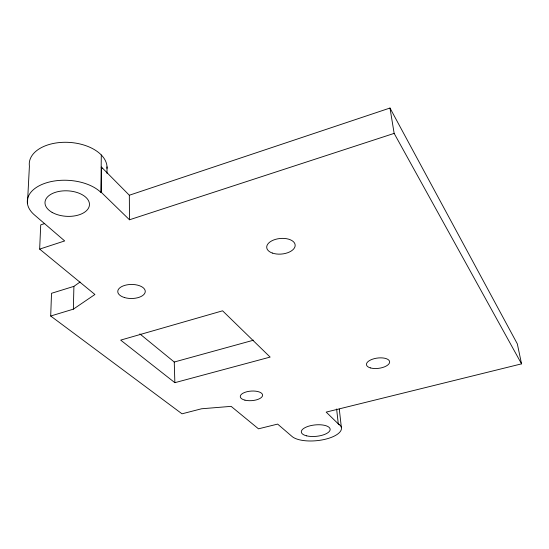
<?xml version="1.0" encoding="UTF-8"?>
<svg xmlns="http://www.w3.org/2000/svg" width="549" height="549" viewBox="0 0 549 549"><rect width="100%" height="100%" fill="white"/><g stroke="black" fill="none" stroke-linecap="round" stroke-linejoin="round"><path stroke-width="0.82" d="M106.98 173.381L107.021 166.875M44.709 223.546L40.722 224.877L39.658 249.102L64.679 240.936L34.45 214.934A39.782 22.79 3.2 0 1 45.272 183.194A39.782 22.79 3.2 0 1 100.913 192.424L101.297 154.962M339.412 424.967L326.181 412.107L521.55 363.857L394.155 133.386L129.482 219.785L101.263 192.308L101.517 167.15L101.174 167.267A39.219 23.216 3.6 0 1 102.313 168.495M73.909 286.358L51.524 293.296L50.693 316.018L73.353 309.162L73.909 286.358L80.092 282.021M27.45 203.61L29.406 166.134A38.938 23.415 3.9 0 1 67.252 142.308A38.938 23.415 3.9 0 1 107 168.392M73.353 309.162L94.915 294.49L39.658 249.102M100.913 192.424L101.263 192.308M101.517 167.15L129.331 195.231L389.982 108.036L517.316 343.846L521.55 363.857M139.844 333.888L174.253 362.024L253.59 340.174M174.857 382.68L270.135 357.083L222.585 310.809L120.677 340.112L174.857 382.68L174.253 362.024M50.693 316.018L182.014 413.816L201.538 408.779L231.122 406.356L258.483 428.824L277.643 424.096L291.999 436.441A25.858 10.246 -5.6 0 0 325.303 439.248A25.858 10.246 -5.6 0 0 339.81 424.871L338.287 423.869L336.626 409.005M389.982 108.036L394.155 133.386M339.289 409.135L341.348 427.369M129.331 195.231L129.482 219.785M52.134 212.401A22.269 12.757 3.2 0 0 88.931 207.193A22.269 12.757 3.2 0 0 60.61 191.148A22.269 12.757 3.2 0 0 52.134 212.401M306.685 435.858A14.48 5.737 -5.6 0 0 329.976 430.347A14.48 5.737 -5.6 0 0 310.508 425.688A14.48 5.737 -5.6 0 0 306.685 435.858M244.923 400.146A11.2 4.797 -4.1 0 0 262.559 395.678A11.2 4.797 -4.1 0 0 246.837 391.753A11.2 4.797 -4.1 0 0 244.923 400.146M124.582 297.572A13.752 7.027 -0.3 0 0 145.265 291.471A13.752 7.027 -0.3 0 0 124.705 285.398A13.752 7.027 -0.3 0 0 124.582 297.572M272.331 253.055A14.281 7.816 -5.2 0 0 295.067 246.35A14.281 7.816 -5.2 0 0 275.413 239.391A14.281 7.816 -5.2 0 0 272.331 253.055M370.342 367.892A11.68 5.174 -7.4 0 0 389.406 363.067A11.68 5.174 -7.4 0 0 374.377 358.634A11.68 5.174 -7.4 0 0 370.342 367.892"/></g></svg>
